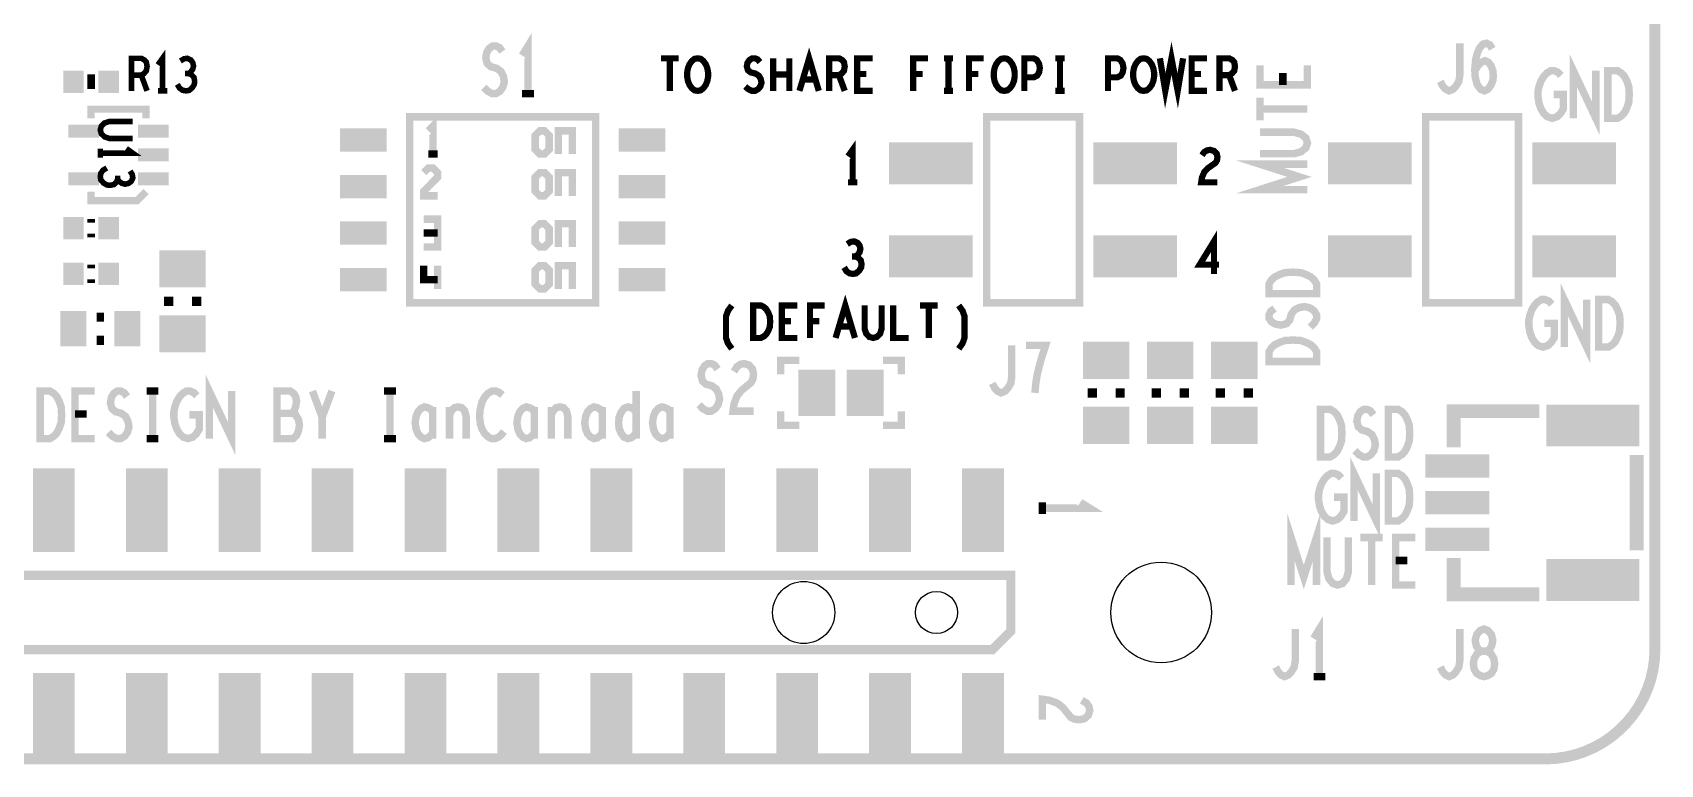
# Model space of a CAD drawing. Extents: x -0.2 to 95.2, y -0.2 to 56.9.
# Drawn here: x 50.65 to 95.15, y -0.15 to 19.84 of the extents above; entities that cross this region are included whole.
import ezdxf

# ---------------------------------------------------------------- set-up
doc = ezdxf.new("R2010")
doc.units = 0
doc.layers.get('0').update_dxf_attribs({"linetype": 'CONTINUOUS'})
for name, color, linetype in [('BOARD_ART', 7, 'CONTINUOUS'), ('HDMIPIPRO-1-4_DRL', 3, 'CONTINUOUS'), ('PASTETOP_ART', 10, 'CONTINUOUS'), ('SILK_TOP_ART', 12, 'CONTINUOUS')]:
    doc.layers.add(name, color=color, linetype=linetype)

# ---------------------------------------------------------------- blocks, each defined once
blk = doc.blocks.new('RECTANGLE_8')
blk.add_solid([(0.508, 0.635), (0.508, -0.635), (-0.508, 0.635), (-0.508, -0.635)])
blk = doc.blocks.new('RECTANGLE_12')
blk.add_solid([(0.2794, 0.3048), (0.2794, -0.3048), (-0.2794, 0.3048), (-0.2794, -0.3048)])
blk = doc.blocks.new('RECTANGLE_14')
blk.add_solid([(0.635, 0.508), (0.635, -0.508), (-0.635, 0.508), (-0.635, -0.508)])
blk = doc.blocks.new('RECTANGLE_53')
blk.add_solid([(0.4191, 0.1778), (0.4191, -0.1778), (-0.4191, 0.1778), (-0.4191, -0.1778)])
blk = doc.blocks.new('RECTANGLE_52')
blk.add_solid([(0.3556, 0.4826), (0.3556, -0.4826), (-0.3556, 0.4826), (-0.3556, -0.4826)])
blk = doc.blocks.new('RECTANGLE_16')
blk.add_solid([(0.5715, 1.143), (0.5715, -1.143), (-0.5715, 1.143), (-0.5715, -1.143)])
blk = doc.blocks.new('RECTANGLE_43')
blk.add_solid([(0.635, 0.3175), (0.635, -0.3175), (-0.635, 0.3175), (-0.635, -0.3175)])
blk = doc.blocks.new('RECTANGLE_49')
blk.add_solid([(1.143, 0.5715), (1.143, -0.5715), (-1.143, 0.5715), (-1.143, -0.5715)])
blk = doc.blocks.new('RECTANGLE_45')
blk.add_solid([(0.8763, 0.3175), (0.8763, -0.3175), (-0.8763, 0.3175), (-0.8763, -0.3175)])
blk = doc.blocks.new('RECTANGLE_47')
blk.add_solid([(1.27, 0.5715), (1.27, -0.5715), (-1.27, 0.5715), (-1.27, -0.5715)])
blk = doc.blocks.new('ROUND_17')
blk.add_circle((0, 0), 0.575)
blk = doc.blocks.new('ROUND_18')
blk.add_circle((0, 0), 0.85)
blk = doc.blocks.new('ROUND_15')
blk.add_circle((0, 0), 1.375)

msp = doc.modelspace()

# ---------------------------------------------------------------- linework, layer by layer
at = {"layer": 'BOARD_ART', "const_width": 0.3}
for points in [[(95, 43.75), (95, 13.25), (95, 9.25)], [(95, 3), (95, 6.75), (95, 9.5)], [(3, 0), (92, 0)]]:
    msp.add_lwpolyline(points, dxfattribs=at)
msp.add_lwpolyline([(92, 0, 0.4142136), (95, 3)], format="xyb", dxfattribs=at)
at = {"layer": 'SILK_TOP_ART'}
for points, const_width in [([(64.192, 18.175), (64.192, 19.475), (64.032, 19.215)], 0.2032), ([(81.466, 19.139), (81.6142, 18.25), (81.7835, 19.139), (81.9528, 18.25), (82.101, 19.139)], 0.17), ([(89.1333, 18.51), (89.2, 18.38), (89.28, 18.2933), (89.3733, 18.25), (89.48, 18.2933), (89.56, 18.38), (89.64, 18.51), (89.6667, 18.6833), (89.6667, 19.55)], 0.2032), ([(90.0737, 18.7916), (90.167, 18.9433), (90.247, 19.03), (90.3537, 19.0733), (90.447, 19.03), (90.5137, 18.9433), (90.567, 18.8133), (90.5803, 18.6617), (90.567, 18.5316), (90.5137, 18.4016), (90.4337, 18.2933), (90.3403, 18.25), (90.2337, 18.2933), (90.1403, 18.4233), (90.087, 18.6183), (90.0737, 18.835), (90.1003, 19.1166), (90.1403, 19.2684), (90.207, 19.42), (90.3003, 19.5283), (90.3937, 19.55), (90.487, 19.5067), (90.5537, 19.3983)], 0.2032), ([(53.3558, 18.25), (53.3558, 19.139), (53.6204, 19.139), (53.7051, 19.0945), (53.758, 19.0353), (53.7792, 18.9167), (53.758, 18.7982), (53.6945, 18.7241), (53.6204, 18.6797), (53.3558, 18.6797)], 0.1524), ([(54.2025, 18.25), (54.2025, 19.139), (54.0755, 18.9612)], 0.1524), ([(54.9116, 18.7241), (54.9751, 18.7686), (55.028, 18.8426), (55.0492, 18.9316), (55.028, 19.0205), (54.9751, 19.0945), (54.8798, 19.139), (54.7846, 19.1242), (54.6893, 19.0649)], 0.1524), ([(62.985, 18.3483), (63.0917, 18.24), (63.2117, 18.175), (63.3183, 18.175), (63.425, 18.24), (63.505, 18.3483), (63.545, 18.5), (63.5183, 18.6516), (63.4517, 18.7817), (63.3317, 18.8683), (63.1717, 18.9117), (63.0783, 18.9983), (63.0383, 19.15), (63.065, 19.3017), (63.1317, 19.41), (63.225, 19.475), (63.3183, 19.475), (63.4117, 19.4317), (63.4917, 19.3233)], 0.2032), ([(67.8241, 19.139), (68.3109, 19.139)], 0.17), ([(68.0675, 19.139), (68.0675, 18.25)], 0.17), ([(68.8295, 18.25), (68.7448, 18.2648), (68.6708, 18.3241), (68.6072, 18.413), (68.5649, 18.5167), (68.5437, 18.6352), (68.5437, 18.7538), (68.5649, 18.8723), (68.6072, 18.976), (68.6708, 19.0649), (68.7448, 19.1242), (68.8295, 19.139), (68.9142, 19.1242), (68.9882, 19.0649), (69.0518, 18.976), (69.0941, 18.8723), (69.1153, 18.7538), (69.1153, 18.6352), (69.0941, 18.5167), (69.0518, 18.413), (68.9882, 18.3241), (68.9142, 18.2648), (68.8295, 18.25)], 0.17), ([(70.1312, 18.3685), (70.2159, 18.2944), (70.3112, 18.25), (70.3958, 18.25), (70.4805, 18.2944), (70.544, 18.3685), (70.5758, 18.4723), (70.5546, 18.576), (70.5017, 18.6649), (70.4064, 18.7241), (70.2794, 18.7538), (70.2053, 18.813), (70.1736, 18.9167), (70.1948, 19.0205), (70.2477, 19.0945), (70.3217, 19.139), (70.3958, 19.139), (70.4699, 19.1094), (70.5334, 19.0353)], 0.17), ([(70.8932, 18.25), (70.8932, 19.139)], 0.17), ([(71.3378, 19.139), (71.3378, 18.25)], 0.17), ([(71.6129, 18.25), (71.8775, 19.139), (72.1421, 18.25)], 0.17), ([(72.4278, 18.25), (72.4278, 19.139), (72.6924, 19.139), (72.7771, 19.0945), (72.83, 19.0353), (72.8512, 18.9167), (72.83, 18.7982), (72.7665, 18.7241), (72.6924, 18.6797), (72.4278, 18.6797)], 0.17), ([(73.6132, 18.25), (73.1898, 18.25), (73.1898, 19.139), (73.6132, 19.139)], 0.17), ([(74.7244, 18.25), (74.7244, 19.139), (75.1266, 19.139)], 0.17), ([(75.5605, 19.139), (75.8145, 19.139)], 0.17), ([(75.6875, 19.139), (75.6875, 18.25)], 0.17), ([(76.2484, 18.25), (76.2484, 19.139), (76.6506, 19.139)], 0.17), ([(77.2115, 18.25), (77.1268, 18.2648), (77.0528, 18.3241), (76.9892, 18.413), (76.9469, 18.5167), (76.9257, 18.6352), (76.9257, 18.7538), (76.9469, 18.8723), (76.9892, 18.976), (77.0528, 19.0649), (77.1268, 19.1242), (77.2115, 19.139), (77.2962, 19.1242), (77.3702, 19.0649), (77.4338, 18.976), (77.4761, 18.8723), (77.4973, 18.7538), (77.4973, 18.6352), (77.4761, 18.5167), (77.4338, 18.413), (77.3702, 18.3241), (77.2962, 18.2648), (77.2115, 18.25)], 0.17), ([(77.7618, 18.25), (77.7618, 19.139), (78.0158, 19.139), (78.1005, 19.0945), (78.164, 18.9908), (78.1852, 18.8723), (78.164, 18.7538), (78.1111, 18.6649), (78.0158, 18.6204), (77.7618, 18.6204)], 0.17), ([(78.6085, 19.139), (78.8625, 19.139)], 0.17), ([(78.7355, 19.139), (78.7355, 18.25)], 0.17), ([(80.0478, 18.25), (80.0478, 19.139), (80.3018, 19.139), (80.3865, 19.0945), (80.45, 18.9908), (80.4712, 18.8723), (80.45, 18.7538), (80.3971, 18.6649), (80.3018, 18.6204), (80.0478, 18.6204)], 0.17), ([(81.0215, 18.25), (80.9368, 18.2648), (80.8628, 18.3241), (80.7992, 18.413), (80.7569, 18.5167), (80.7357, 18.6352), (80.7357, 18.7538), (80.7569, 18.8723), (80.7992, 18.976), (80.8628, 19.0649), (80.9368, 19.1242), (81.0215, 19.139), (81.1062, 19.1242), (81.1802, 19.0649), (81.2438, 18.976), (81.2861, 18.8723), (81.3073, 18.7538), (81.3073, 18.6352), (81.2861, 18.5167), (81.2438, 18.413), (81.1802, 18.3241), (81.1062, 18.2648), (81.0215, 18.25)], 0.17), ([(82.7572, 18.25), (82.3338, 18.25), (82.3338, 19.139), (82.7572, 19.139)], 0.17), ([(83.0958, 18.25), (83.0958, 19.139), (83.3604, 19.139), (83.4451, 19.0945), (83.498, 19.0353), (83.5192, 18.9167), (83.498, 18.7982), (83.4345, 18.7241), (83.3604, 18.6797), (83.0958, 18.6797)], 0.17), ([(92.7703, 17.5), (92.7703, 18.8), (93.3837, 17.5), (93.3837, 18.8)], 0.2032), ([(52.25, 18.3), (52.25, 18.7)], 0.2032), ([(53.6204, 18.6797), (53.7792, 18.25)], 0.1524), ([(54.6047, 18.4278), (54.6682, 18.3241), (54.7528, 18.2648), (54.8481, 18.25), (54.9328, 18.2648), (55.0174, 18.3389), (55.0703, 18.4278), (55.0809, 18.5167), (55.0598, 18.6204), (54.9857, 18.6945), (54.9116, 18.7241), (54.8163, 18.7241)], 0.1524), ([(71.3378, 18.6945), (70.8932, 18.6945)], 0.17), ([(72.6924, 18.6797), (72.8512, 18.25)], 0.17), ([(73.4438, 18.7093), (73.1898, 18.7093)], 0.17), ([(74.9784, 18.7093), (74.7244, 18.7093)], 0.17), ([(76.5024, 18.7093), (76.2484, 18.7093)], 0.17), ([(82.5878, 18.7093), (82.3338, 18.7093)], 0.17), ([(83.3604, 18.6797), (83.5192, 18.25)], 0.17), ([(85.5, 18.9477), (85.5, 18.4143), (84.2, 18.4143), (84.2, 18.9477)], 0.2032), ([(84.8283, 18.7343), (84.8283, 18.4143)], 0.2032), ([(92.23, 18.15), (92.4967, 18.15), (92.4967, 17.76), (92.4167, 17.63), (92.3233, 17.5433), (92.19, 17.5), (92.0567, 17.5433), (91.9633, 17.63), (91.8833, 17.76), (91.83, 17.9117), (91.8033, 18.085), (91.8033, 18.2367), (91.83, 18.3666), (91.8833, 18.5184), (91.9633, 18.6483), (92.0433, 18.735), (92.15, 18.8), (92.2433, 18.8), (92.35, 18.7567), (92.43, 18.67)], 0.2032), ([(93.7107, 17.5), (93.7107, 18.8), (93.9773, 18.8), (94.084, 18.735), (94.164, 18.6483), (94.2307, 18.5184), (94.284, 18.3666), (94.2973, 18.15), (94.284, 17.9333), (94.2307, 17.7816), (94.164, 17.6516), (94.084, 17.565), (93.9773, 17.5), (93.7107, 17.5)], 0.2032), ([(54.0755, 18.25), (54.3295, 18.25)], 0.1524), ([(64.032, 18.175), (64.352, 18.175)], 0.2032), ([(72.0468, 18.5611), (71.7082, 18.5611)], 0.17), ([(75.5605, 18.25), (75.8145, 18.25)], 0.17), ([(78.6085, 18.25), (78.8625, 18.25)], 0.17), ([(52.25, 17.5), (52.25, 17.75), (53.75, 17.75), (53.75, 17.5)], 0.2), ([(84.2, 17.4473), (84.2, 18.0607)], 0.2032), ([(84.2, 17.754), (85.5, 17.754)], 0.2032), ([(53.389, 17.4153), (52.7519, 17.4153), (52.6185, 17.373), (52.5296, 17.2883), (52.5, 17.1825), (52.5296, 17.0767), (52.6185, 16.992), (52.7519, 16.9497), (53.389, 16.9497)], 0.1524), ([(60.96, 17.54), (60.96, 12.46), (66.04, 12.46), (66.04, 17.54), (60.96, 17.54)], 0.2032), ([(61.468, 17.159), (61.595, 17.286), (61.595, 16.524)], 0.2032), ([(76.73, 12.46), (79.27, 12.46), (79.27, 17.54), (76.73, 17.54), (76.73, 12.46)], 0.2032), ([(91.27, 17.54), (88.73, 17.54), (88.73, 12.46), (91.27, 12.46), (91.27, 17.54)], 0.2032), ([(64.389, 17.032), (64.389, 16.651), (64.516, 16.524), (64.643, 16.524), (64.77, 16.651), (64.77, 17.032), (64.643, 17.159), (64.516, 17.159), (64.389, 17.032)], 0.2032), ([(65.024, 16.524), (65.024, 17.159), (65.405, 17.159), (65.405, 16.524)], 0.2032), ([(84.2, 16.5337), (85.1317, 16.5337), (85.3267, 16.587), (85.4567, 16.6937), (85.5, 16.827), (85.4567, 16.9603), (85.3267, 17.067), (85.1317, 17.1203), (84.2, 17.1203)], 0.2032), ([(52.5, 16.5475), (53.389, 16.5475), (53.2112, 16.6745)], 0.1524), ([(52.5, 16.6745), (52.5, 16.4205)], 0.1524), ([(61.468, 16.524), (61.722, 16.524)], 0.2032), ([(73.0675, 15.75), (73.0675, 16.639), (72.9405, 16.4612)], 0.17), ([(82.6164, 16.4908), (82.6799, 16.5797), (82.754, 16.6242), (82.8387, 16.639), (82.9445, 16.6094), (83.0186, 16.5353), (83.0398, 16.4464), (83.0292, 16.3575), (82.9868, 16.2834), (82.7752, 16.1352), (82.6799, 16.0315), (82.6164, 15.8833), (82.5952, 15.75), (83.0398, 15.75)], 0.17), ([(52.6778, 16.1453), (52.5741, 16.0818), (52.5148, 15.9972), (52.5, 15.9019), (52.5148, 15.8172), (52.5889, 15.7326), (52.6778, 15.6797), (52.7667, 15.6691), (52.8704, 15.6902), (52.9445, 15.7643), (52.9741, 15.8384), (52.9741, 15.9337)], 0.1524), ([(52.9741, 15.8384), (53.0186, 15.7749), (53.0926, 15.722), (53.1816, 15.7008), (53.2705, 15.722), (53.3445, 15.7749), (53.389, 15.8702), (53.3742, 15.9654), (53.3149, 16.0607)], 0.1524), ([(61.341, 16.016), (61.468, 16.143), (61.595, 16.143), (61.722, 16.016), (61.722, 15.889), (61.341, 15.508), (61.341, 15.381), (61.722, 15.381)], 0.2032), ([(64.389, 15.508), (64.389, 15.889), (64.516, 16.016), (64.643, 16.016), (64.77, 15.889), (64.77, 15.508), (64.643, 15.381), (64.516, 15.381), (64.389, 15.508)], 0.2032), ([(65.024, 15.381), (65.024, 16.016), (65.405, 16.016), (65.405, 15.381)], 0.2032), ([(85.5, 15.5533), (84.2, 15.5533), (85.2833, 15.9), (84.2, 16.2467), (85.5, 16.2467)], 0.2032), ([(53.75, 15.5), (53.5, 15.25), (52.25, 15.25), (52.25, 15.5)], 0.2), ([(72.9405, 15.75), (73.1945, 15.75)], 0.17), ([(52.25, 14.75), (52.25, 14.65)], 0.2032), ([(61.341, 14.746), (61.722, 14.746), (61.722, 13.984), (61.341, 13.984)], 0.2032), ([(64.389, 14.492), (64.389, 14.111), (64.516, 13.984), (64.643, 13.984), (64.77, 14.111), (64.77, 14.492), (64.643, 14.619), (64.516, 14.619), (64.389, 14.492)], 0.2032), ([(65.024, 13.984), (65.024, 14.619), (65.405, 14.619), (65.405, 13.984)], 0.2032), ([(52.25, 14.35), (52.25, 14.25)], 0.2032), ([(61.722, 14.365), (61.341, 14.365)], 0.2032), ([(82.9445, 13.25), (82.9445, 14.139), (82.5529, 13.5019), (83.0821, 13.5019)], 0.17), ([(72.8347, 13.4278), (72.8982, 13.3241), (72.9828, 13.2648), (73.0781, 13.25), (73.1628, 13.2648), (73.2474, 13.3389), (73.3003, 13.4278), (73.3109, 13.5167), (73.2898, 13.6204), (73.2157, 13.6945), (73.1416, 13.7241), (73.0463, 13.7241)], 0.17), ([(73.1416, 13.7241), (73.2051, 13.7686), (73.258, 13.8426), (73.2792, 13.9316), (73.258, 14.0205), (73.2051, 14.0945), (73.1098, 14.139), (73.0146, 14.1242), (72.9193, 14.0649)], 0.17), ([(52.25, 13.5), (52.25, 13.4)], 0.2032), ([(61.341, 13.476), (61.341, 13.095), (61.722, 13.095)], 0.2032), ([(61.722, 13.476), (61.722, 12.841)], 0.2032), ([(64.389, 12.968), (64.389, 13.349), (64.516, 13.476), (64.643, 13.476), (64.77, 13.349), (64.77, 12.968), (64.643, 12.841), (64.516, 12.841), (64.389, 12.968)], 0.2032), ([(65.024, 12.841), (65.024, 13.476), (65.405, 13.476), (65.405, 12.841)], 0.2032), ([(85.75, 12.7107), (84.45, 12.7107), (84.45, 12.9773), (84.515, 13.084), (84.6017, 13.164), (84.7316, 13.2307), (84.8834, 13.284), (85.1, 13.2973), (85.3167, 13.284), (85.4684, 13.2307), (85.5984, 13.164), (85.685, 13.084), (85.75, 12.9773), (85.75, 12.7107)], 0.2032), ([(52.25, 13.1), (52.25, 13)], 0.2032), ([(92.5203, 11.25), (92.5203, 12.55), (93.1337, 11.25), (93.1337, 12.55)], 0.2032), ([(54.242, 12.5), (54.496, 12.5)], 0.254), ([(55.004, 12.5), (55.258, 12.5)], 0.254), ([(69.7646, 11.2037), (69.6588, 11.3518), (69.6058, 11.5), (69.6058, 12.0926), (69.6588, 12.2408), (69.7646, 12.389)], 0.17), ([(70.3467, 11.5), (70.3467, 12.389), (70.5583, 12.389), (70.643, 12.3445), (70.7065, 12.2853), (70.7594, 12.1964), (70.8018, 12.0926), (70.8123, 11.9445), (70.8018, 11.7963), (70.7594, 11.6926), (70.7065, 11.6037), (70.643, 11.5444), (70.5583, 11.5), (70.3467, 11.5)], 0.17), ([(71.5532, 11.5), (71.1298, 11.5), (71.1298, 12.389), (71.5532, 12.389)], 0.17), ([(71.9024, 11.5), (71.9024, 12.389), (72.3046, 12.389)], 0.17), ([(72.6009, 11.5), (72.8655, 12.389), (73.1301, 11.5)], 0.17), ([(73.3947, 12.389), (73.3947, 11.7519), (73.437, 11.6185), (73.5217, 11.5296), (73.6275, 11.5), (73.7333, 11.5296), (73.818, 11.6185), (73.8603, 11.7519), (73.8603, 12.389)], 0.17), ([(74.1778, 12.389), (74.1778, 11.5), (74.6012, 11.5)], 0.17), ([(74.9081, 12.389), (75.3949, 12.389)], 0.17), ([(75.1515, 12.389), (75.1515, 11.5)], 0.17), ([(75.9664, 11.2037), (76.0722, 11.3518), (76.1252, 11.5), (76.1252, 12.0926), (76.0722, 12.2408), (75.9664, 12.389)], 0.17), ([(85.5767, 11.797), (85.685, 11.9037), (85.75, 12.0237), (85.75, 12.1303), (85.685, 12.237), (85.5767, 12.317), (85.425, 12.357), (85.2734, 12.3303), (85.1433, 12.2637), (85.0567, 12.1437), (85.0133, 11.9837), (84.9267, 11.8903), (84.775, 11.8503), (84.6233, 11.877), (84.515, 11.9437), (84.45, 12.037), (84.45, 12.1303), (84.4933, 12.2237), (84.6017, 12.3037)], 0.2032), ([(91.98, 11.9), (92.2467, 11.9), (92.2467, 11.51), (92.1667, 11.38), (92.0733, 11.2933), (91.94, 11.25), (91.8067, 11.2933), (91.7133, 11.38), (91.6333, 11.51), (91.58, 11.6617), (91.5533, 11.835), (91.5533, 11.9867), (91.58, 12.1166), (91.6333, 12.2684), (91.7133, 12.3983), (91.7933, 12.485), (91.9, 12.55), (91.9933, 12.55), (92.1, 12.5067), (92.18, 12.42)], 0.2032), ([(93.4607, 11.25), (93.4607, 12.55), (93.7273, 12.55), (93.834, 12.485), (93.914, 12.3983), (93.9807, 12.2684), (94.034, 12.1166), (94.0473, 11.9), (94.034, 11.6833), (93.9807, 11.5316), (93.914, 11.4016), (93.834, 11.315), (93.7273, 11.25), (93.4607, 11.25)], 0.2032), ([(52.5, 12.1945), (52.5, 11.9405)], 0.2032), ([(71.3838, 11.9593), (71.1298, 11.9593)], 0.17), ([(72.1564, 11.9593), (71.9024, 11.9593)], 0.17), ([(52.5, 11.5595), (52.5, 11.3055)], 0.2032), ([(73.0348, 11.8111), (72.6962, 11.8111)], 0.17), ([(76.8833, 10.26), (76.95, 10.13), (77.03, 10.0433), (77.1233, 10), (77.23, 10.0433), (77.31, 10.13), (77.39, 10.26), (77.4167, 10.4333), (77.4167, 11.3)], 0.2032), ([(78.0503, 10), (78.077, 10.2816), (78.117, 10.52), (78.1703, 10.7367), (78.237, 10.975), (78.3437, 11.3), (77.8103, 11.3)], 0.2032), ([(85.75, 10.8567), (84.45, 10.8567), (84.45, 11.1233), (84.515, 11.23), (84.6017, 11.31), (84.7316, 11.3767), (84.8834, 11.43), (85.1, 11.4433), (85.3167, 11.43), (85.4684, 11.3767), (85.5984, 11.31), (85.685, 11.23), (85.75, 11.1233), (85.75, 10.8567)], 0.2032), ([(68.87, 9.6733), (68.9767, 9.565), (69.0967, 9.5), (69.2033, 9.5), (69.31, 9.565), (69.39, 9.6733), (69.43, 9.825), (69.4033, 9.9766), (69.3367, 10.1067), (69.2167, 10.1933), (69.0567, 10.2367), (68.9633, 10.3233), (68.9233, 10.475), (68.95, 10.6267), (69.0167, 10.735), (69.11, 10.8), (69.2033, 10.8), (69.2967, 10.7567), (69.3767, 10.6483)], 0.2032), ([(69.8237, 10.5833), (69.9037, 10.7133), (69.997, 10.7783), (70.1037, 10.8), (70.237, 10.7567), (70.3303, 10.6483), (70.357, 10.5184), (70.3437, 10.3883), (70.2903, 10.28), (70.0237, 10.0633), (69.9037, 9.9117), (69.8237, 9.695), (69.797, 9.5), (70.357, 9.5)], 0.2032), ([(71.099, 10.508), (71.099, 10.889), (71.607, 10.889)], 0.2032), ([(73.893, 10.889), (74.401, 10.889), (74.401, 10.508)], 0.2032), ([(55.4783, 8.75), (55.4783, 10.05), (56.0917, 8.75), (56.0917, 10.05)], 0.2032), ([(50.8567, 8.75), (50.8567, 10.05), (51.1233, 10.05), (51.23, 9.985), (51.31, 9.8983), (51.3767, 9.7684), (51.43, 9.6166), (51.4433, 9.4), (51.43, 9.1833), (51.3767, 9.0316), (51.31, 8.9016), (51.23, 8.815), (51.1233, 8.75), (50.8567, 8.75)], 0.2032), ([(52.3437, 8.75), (51.8103, 8.75), (51.8103, 10.05), (52.3437, 10.05)], 0.2032), ([(52.724, 8.9233), (52.8307, 8.815), (52.9507, 8.75), (53.0573, 8.75), (53.164, 8.815), (53.244, 8.9233), (53.284, 9.075), (53.2573, 9.2266), (53.1907, 9.3567), (53.0707, 9.4433), (52.9107, 9.4867), (52.8173, 9.5733), (52.7773, 9.725), (52.804, 9.8767), (52.8707, 9.985), (52.964, 10.05), (53.0573, 10.05), (53.1507, 10.0067), (53.2307, 9.8983)], 0.2032), ([(53.771, 10.05), (54.091, 10.05)], 0.2032), ([(53.931, 10.05), (53.931, 8.75)], 0.2032), ([(54.938, 9.4), (55.2047, 9.4), (55.2047, 9.01), (55.1247, 8.88), (55.0313, 8.7933), (54.898, 8.75), (54.7647, 8.7933), (54.6713, 8.88), (54.5913, 9.01), (54.538, 9.1617), (54.5113, 9.335), (54.5113, 9.4867), (54.538, 9.6166), (54.5913, 9.7684), (54.6713, 9.8983), (54.7513, 9.985), (54.858, 10.05), (54.9513, 10.05), (55.058, 10.0067), (55.138, 9.92)], 0.2032), ([(57.7457, 9.4433), (57.799, 9.5083), (57.839, 9.6166), (57.8657, 9.7684), (57.839, 9.8983), (57.7857, 9.985), (57.6923, 10.05), (57.3323, 10.05), (57.3323, 8.75), (57.7723, 8.75), (57.8657, 8.8366), (57.919, 8.9667), (57.9457, 9.1183), (57.919, 9.27), (57.839, 9.4), (57.7457, 9.4433), (57.3323, 9.4433)], 0.2032), ([(58.566, 8.75), (58.566, 9.335), (58.2993, 10.05)], 0.2032), ([(58.8327, 10.05), (58.566, 9.335)], 0.2032), ([(60.26, 10.05), (60.58, 10.05)], 0.2032), ([(60.42, 10.05), (60.42, 8.75)], 0.2032), ([(63.4943, 9.9417), (63.4143, 10.0067), (63.321, 10.05), (63.2143, 10.05), (63.0943, 9.985), (63.001, 9.8767), (62.9343, 9.7467), (62.881, 9.53), (62.8677, 9.335), (62.8943, 9.14), (62.9343, 9.01), (63.0143, 8.88), (63.1077, 8.7933), (63.201, 8.75), (63.2943, 8.75), (63.3877, 8.7933), (63.4677, 8.8583), (63.5343, 8.945)], 0.2032), ([(67.149, 10.05), (67.149, 8.75)], 0.2032), ([(79.746, 10), (79.492, 10)], 0.254), ([(80.508, 10), (80.254, 10)], 0.254), ([(81.496, 10), (81.242, 10)], 0.254), ([(82.258, 10), (82.004, 10)], 0.254), ([(83.246, 10), (82.992, 10)], 0.254), ([(84.008, 10), (83.754, 10)], 0.254), ([(52.1303, 9.4217), (51.8103, 9.4217)], 0.2032), ([(61.587, 9.465), (61.5337, 9.5517), (61.4537, 9.595), (61.3603, 9.6166), (61.267, 9.5733), (61.187, 9.4867), (61.1337, 9.3567), (61.107, 9.1833), (61.1337, 9.01), (61.187, 8.88), (61.267, 8.7933), (61.3603, 8.75), (61.4537, 8.7717), (61.5337, 8.8366), (61.587, 8.9233)], 0.2032), ([(61.587, 8.75), (61.587, 9.6166)], 0.2032), ([(62.0473, 9.4), (62.1007, 9.5083), (62.1807, 9.595), (62.2873, 9.6166), (62.3807, 9.595), (62.4607, 9.5083), (62.5007, 9.3567), (62.5007, 8.75)], 0.2032), ([(62.0473, 8.75), (62.0473, 9.6166)], 0.2032), ([(64.368, 9.465), (64.3147, 9.5517), (64.2347, 9.595), (64.1413, 9.6166), (64.048, 9.5733), (63.968, 9.4867), (63.9147, 9.3567), (63.888, 9.1833), (63.9147, 9.01), (63.968, 8.88), (64.048, 8.7933), (64.1413, 8.75), (64.2347, 8.7717), (64.3147, 8.8366), (64.368, 8.9233)], 0.2032), ([(64.368, 8.75), (64.368, 9.6166)], 0.2032), ([(64.8283, 9.4), (64.8817, 9.5083), (64.9617, 9.595), (65.0683, 9.6166), (65.1617, 9.595), (65.2417, 9.5083), (65.2817, 9.3567), (65.2817, 8.75)], 0.2032), ([(64.8283, 8.75), (64.8283, 9.6166)], 0.2032), ([(66.222, 9.465), (66.1687, 9.5517), (66.0887, 9.595), (65.9953, 9.6166), (65.902, 9.5733), (65.822, 9.4867), (65.7687, 9.3567), (65.742, 9.1833), (65.7687, 9.01), (65.822, 8.88), (65.902, 8.7933), (65.9953, 8.75), (66.0887, 8.7717), (66.1687, 8.8366), (66.222, 8.9233)], 0.2032), ([(66.222, 8.75), (66.222, 9.6166)], 0.2032), ([(67.149, 8.945), (67.0957, 8.8366), (67.0157, 8.7717), (66.9223, 8.75), (66.8157, 8.7933), (66.7357, 8.9016), (66.6823, 9.0316), (66.669, 9.1833), (66.6823, 9.335), (66.7357, 9.465), (66.8157, 9.5733), (66.9223, 9.6166), (67.0157, 9.595), (67.0823, 9.5517), (67.149, 9.465)], 0.2032), ([(68.076, 9.465), (68.0227, 9.5517), (67.9427, 9.595), (67.8493, 9.6166), (67.756, 9.5733), (67.676, 9.4867), (67.6227, 9.3567), (67.596, 9.1833), (67.6227, 9.01), (67.676, 8.88), (67.756, 8.7933), (67.8493, 8.75), (67.9427, 8.7717), (68.0227, 8.8366), (68.076, 8.9233)], 0.2032), ([(68.076, 8.75), (68.076, 9.6166)], 0.2032), ([(71.607, 9.111), (71.099, 9.111), (71.099, 9.492)], 0.2032), ([(74.401, 9.492), (74.401, 9.111), (73.893, 9.111)], 0.2032), ([(85.8567, 8.25), (85.8567, 9.55), (86.1233, 9.55), (86.23, 9.485), (86.31, 9.3983), (86.3767, 9.2684), (86.43, 9.1166), (86.4433, 8.9), (86.43, 8.6833), (86.3767, 8.5316), (86.31, 8.4016), (86.23, 8.315), (86.1233, 8.25), (85.8567, 8.25)], 0.2032), ([(86.797, 8.4233), (86.9037, 8.315), (87.0237, 8.25), (87.1303, 8.25), (87.237, 8.315), (87.317, 8.4233), (87.357, 8.575), (87.3303, 8.7266), (87.2637, 8.8567), (87.1437, 8.9433), (86.9837, 8.9867), (86.8903, 9.0733), (86.8503, 9.225), (86.877, 9.3767), (86.9437, 9.485), (87.037, 9.55), (87.1303, 9.55), (87.2237, 9.5067), (87.3037, 9.3983)], 0.2032), ([(87.7107, 8.25), (87.7107, 9.55), (87.9773, 9.55), (88.084, 9.485), (88.164, 9.3983), (88.2307, 9.2684), (88.284, 9.1166), (88.2973, 8.9), (88.284, 8.6833), (88.2307, 8.5316), (88.164, 8.4016), (88.084, 8.315), (87.9773, 8.25), (87.7107, 8.25)], 0.2032), ([(91.8396, 9.5), (89.5, 9.5), (89.5, 8.5079)], 0.381), ([(53.771, 8.75), (54.091, 8.75)], 0.2032), ([(60.26, 8.75), (60.58, 8.75)], 0.2032), ([(94.5, 8.3), (94.5, 5.7)], 0.381), ([(86.7703, 6.5), (86.7703, 7.8), (87.3837, 6.5), (87.3837, 7.8)], 0.2032), ([(86.23, 7.15), (86.4967, 7.15), (86.4967, 6.76), (86.4167, 6.63), (86.3233, 6.5433), (86.19, 6.5), (86.0567, 6.5433), (85.9633, 6.63), (85.8833, 6.76), (85.83, 6.9117), (85.8033, 7.085), (85.8033, 7.2367), (85.83, 7.3666), (85.8833, 7.5184), (85.9633, 7.6483), (86.0433, 7.735), (86.15, 7.8), (86.2433, 7.8), (86.35, 7.7567), (86.43, 7.67)], 0.2032), ([(87.7107, 6.5), (87.7107, 7.8), (87.9773, 7.8), (88.084, 7.735), (88.164, 7.6483), (88.2307, 7.5184), (88.284, 7.3666), (88.2973, 7.15), (88.284, 6.9333), (88.2307, 6.7816), (88.164, 6.6516), (88.084, 6.565), (87.9773, 6.5), (87.7107, 6.5)], 0.2032), ([(78.25, 6.85), (79.55, 6.85), (79.29, 7.01)], 0.2032), ([(78.25, 7.01), (78.25, 6.69)], 0.2032), ([(85.0533, 4.75), (85.0533, 6.05), (85.4, 4.9667), (85.7467, 6.05), (85.7467, 4.75)], 0.2032), ([(86.0337, 6.05), (86.0337, 5.1183), (86.087, 4.9233), (86.1937, 4.7933), (86.327, 4.75), (86.4603, 4.7933), (86.567, 4.9233), (86.6203, 5.1183), (86.6203, 6.05)], 0.2032), ([(86.9473, 6.05), (87.5607, 6.05)], 0.2032), ([(87.254, 6.05), (87.254, 4.75)], 0.2032), ([(88.4477, 4.75), (87.9143, 4.75), (87.9143, 6.05), (88.4477, 6.05)], 0.2032), ([(88.2343, 5.4217), (87.9143, 5.4217)], 0.2032), ([(89.5, 5.4921), (89.5, 4.5), (91.8396, 4.5)], 0.381), ([(27.608, 5.016), (27.608, 2.984), (76.884, 2.984), (77.392, 3.492), (77.392, 5.016), (27.608, 5.016)], 0.254), ([(84.6333, 2.51), (84.7, 2.38), (84.78, 2.2933), (84.8733, 2.25), (84.98, 2.2933), (85.06, 2.38), (85.14, 2.51), (85.1667, 2.6833), (85.1667, 3.55)], 0.2032), ([(85.827, 2.25), (85.827, 3.55), (85.667, 3.29)], 0.2032), ([(89.1333, 2.51), (89.2, 2.38), (89.28, 2.2933), (89.3733, 2.25), (89.48, 2.2933), (89.56, 2.38), (89.64, 2.51), (89.6667, 2.6833), (89.6667, 3.55)], 0.2032), ([(90.327, 2.25), (90.4203, 2.2717), (90.527, 2.3366), (90.5937, 2.445), (90.6203, 2.5967), (90.5937, 2.7483), (90.5137, 2.8783), (90.3937, 2.9433), (90.2603, 2.9433), (90.1803, 2.9867), (90.1137, 3.095), (90.087, 3.2467), (90.127, 3.3983), (90.2203, 3.5067), (90.327, 3.55), (90.4337, 3.5067), (90.527, 3.3983), (90.567, 3.2467), (90.5403, 3.095), (90.4737, 2.9867), (90.3937, 2.9433), (90.2603, 2.9433), (90.1403, 2.8783), (90.0603, 2.7483), (90.0337, 2.5967), (90.0603, 2.445), (90.127, 2.3366), (90.2337, 2.2717), (90.327, 2.25)], 0.2032), ([(85.667, 2.25), (85.987, 2.25)], 0.2032), ([(79.3333, 1.6033), (79.4633, 1.5233), (79.5283, 1.43), (79.55, 1.3233), (79.5067, 1.19), (79.3983, 1.0967), (79.2684, 1.07), (79.1383, 1.0833), (79.03, 1.1367), (78.8133, 1.4033), (78.6617, 1.5233), (78.445, 1.6033), (78.25, 1.63), (78.25, 1.07)], 0.2032)]:
    msp.add_lwpolyline(points, dxfattribs=dict(at, const_width=const_width))

# ---------------------------------------------------------------- block references
at = {"layer": 'HDMIPIPRO-1-4_DRL'}
for name, p in [('ROUND_15', (81.5, 4)), ('ROUND_18', (71.73, 4)), ('ROUND_17', (75.36, 4))]:
    msp.add_blockref(name, p, dxfattribs=at)
at = {"layer": 'PASTETOP_ART'}
for name, p in [('RECTANGLE_12', (51.77, 18.5)), ('RECTANGLE_12', (52.73, 18.5)), ('RECTANGLE_53', (52.05, 17.15)), ('RECTANGLE_53', (53.95, 17.15)), ('RECTANGLE_43', (59.69, 16.905)), ('RECTANGLE_43', (67.31, 16.905)), ('RECTANGLE_53', (53.95, 16.5)), ('RECTANGLE_49', (75.206, 16.27)), ('RECTANGLE_49', (80.794, 16.27)), ('RECTANGLE_49', (87.206, 16.27)), ('RECTANGLE_49', (92.794, 16.27)), ('RECTANGLE_53', (52.05, 15.85)), ('RECTANGLE_53', (53.95, 15.85)), ('RECTANGLE_43', (59.69, 15.635)), ('RECTANGLE_43', (67.31, 15.635)), ('RECTANGLE_12', (51.77, 14.5)), ('RECTANGLE_12', (52.73, 14.5)), ('RECTANGLE_43', (59.69, 14.365)), ('RECTANGLE_43', (67.31, 14.365)), ('RECTANGLE_49', (75.206, 13.73)), ('RECTANGLE_49', (80.794, 13.73)), ('RECTANGLE_49', (87.206, 13.73)), ('RECTANGLE_49', (92.794, 13.73)), ('RECTANGLE_14', (54.75, 13.389)), ('RECTANGLE_12', (51.77, 13.25)), ('RECTANGLE_12', (52.73, 13.25)), ('RECTANGLE_43', (59.69, 13.095)), ('RECTANGLE_43', (67.31, 13.095)), ('RECTANGLE_52', (51.7634, 11.75)), ('RECTANGLE_52', (53.2366, 11.75)), ('RECTANGLE_14', (54.75, 11.611)), ('RECTANGLE_14', (80, 10.889)), ('RECTANGLE_14', (81.75, 10.889)), ('RECTANGLE_14', (83.5, 10.889)), ('RECTANGLE_8', (72.0896, 10)), ('RECTANGLE_8', (73.4104, 10)), ('RECTANGLE_14', (80, 9.111)), ('RECTANGLE_14', (81.75, 9.111)), ('RECTANGLE_14', (83.5, 9.111)), ('RECTANGLE_47', (93.3, 9.11)), ('RECTANGLE_45', (89.6, 8)), ('RECTANGLE_16', (51.23, 6.794)), ('RECTANGLE_16', (53.77, 6.794)), ('RECTANGLE_16', (56.31, 6.794)), ('RECTANGLE_16', (58.85, 6.794)), ('RECTANGLE_16', (61.39, 6.794)), ('RECTANGLE_16', (63.93, 6.794)), ('RECTANGLE_16', (66.47, 6.794)), ('RECTANGLE_16', (69.01, 6.794)), ('RECTANGLE_16', (71.55, 6.794)), ('RECTANGLE_16', (74.09, 6.794)), ('RECTANGLE_16', (76.63, 6.794)), ('RECTANGLE_45', (89.6, 7)), ('RECTANGLE_45', (89.6, 6)), ('RECTANGLE_47', (93.3, 4.89)), ('RECTANGLE_16', (51.23, 1.206)), ('RECTANGLE_16', (53.77, 1.206)), ('RECTANGLE_16', (56.31, 1.206)), ('RECTANGLE_16', (58.85, 1.206)), ('RECTANGLE_16', (61.39, 1.206)), ('RECTANGLE_16', (63.93, 1.206)), ('RECTANGLE_16', (66.47, 1.206)), ('RECTANGLE_16', (69.01, 1.206)), ('RECTANGLE_16', (71.55, 1.206)), ('RECTANGLE_16', (74.09, 1.206)), ('RECTANGLE_16', (76.63, 1.206))]:
    msp.add_blockref(name, p, dxfattribs=at)

doc.saveas('drawing.dxf')
